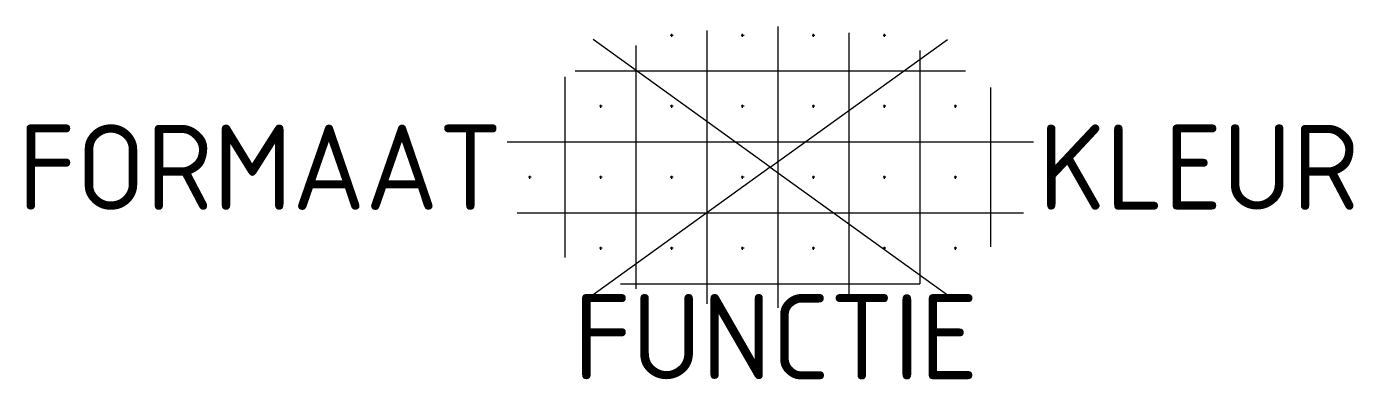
# Model space of a CAD drawing. Extents: x -15.7 to 12.3, y -4.5 to 3.
import ezdxf
from ezdxf.enums import TextEntityAlignment as Align

# ---------------------------------------------------------------- set-up
doc = ezdxf.new("R2010")
doc.units = 0
doc.styles.add('NLCS-ISO', font='NLCS-ISO.ttf')

msp = doc.modelspace()

# ---------------------------------------------------------------- linework, layer by layer
for p, q in [((-2.085, 2.756), (-2.085, 2.815)), ((-0.585, 2.756), (-0.585, 2.815)), ((0.915, 2.756), (0.915, 2.815)), ((2.415, 2.756), (2.415, 2.815)), ((-2.056, 2.786), (-2.114, 2.786)), ((-0.556, 2.786), (-0.614, 2.786)), ((0.944, 2.786), (0.886, 2.786)), ((2.444, 2.786), (2.386, 2.786)), ((-3.556, 1.286), (-3.614, 1.286)), ((-3.585, 1.256), (-3.585, 1.315)), ((-2.056, 1.286), (-2.114, 1.286)), ((-2.085, 1.256), (-2.085, 1.315)), ((-0.556, 1.286), (-0.614, 1.286)), ((-0.585, 1.256), (-0.585, 1.315)), ((0.944, 1.286), (0.886, 1.286)), ((0.915, 1.256), (0.915, 1.315)), ((2.444, 1.286), (2.386, 1.286)), ((2.415, 1.256), (2.415, 1.315)), ((3.944, 1.286), (3.886, 1.286)), ((3.915, 1.256), (3.915, 1.315)), ((-5.056, -0.214), (-5.114, -0.214)), ((-5.085, -0.244), (-5.085, -0.185)), ((-3.556, -0.214), (-3.614, -0.214)), ((-3.585, -0.244), (-3.585, -0.185)), ((-2.056, -0.214), (-2.114, -0.214)), ((-2.085, -0.244), (-2.085, -0.185)), ((-0.556, -0.214), (-0.614, -0.214)), ((-0.585, -0.244), (-0.585, -0.185)), ((0.944, -0.214), (0.886, -0.214)), ((0.915, -0.244), (0.915, -0.185)), ((2.444, -0.214), (2.386, -0.214)), ((2.415, -0.244), (2.415, -0.185)), ((3.944, -0.214), (3.886, -0.214)), ((3.915, -0.244), (3.915, -0.185)), ((-3.556, -1.714), (-3.614, -1.714)), ((-3.585, -1.744), (-3.585, -1.685)), ((-2.056, -1.714), (-2.114, -1.714)), ((-2.085, -1.744), (-2.085, -1.685)), ((-0.556, -1.714), (-0.614, -1.714)), ((-0.585, -1.744), (-0.585, -1.685)), ((0.944, -1.714), (0.886, -1.714)), ((0.915, -1.744), (0.915, -1.685)), ((2.444, -1.714), (2.386, -1.714)), ((2.415, -1.744), (2.415, -1.685)), ((3.944, -1.714), (3.886, -1.714)), ((3.915, -1.744), (3.915, -1.685))]:
    msp.add_line(p, q)
at = {"ltscale": 0.1}
for p, q in [((-1.335, -2.889), (-1.335, 2.889)), ((0.165, -2.972), (0.165, 2.972)), ((1.665, -2.841), (1.665, 2.841)), ((0, 0), (-3.745, 2.696)), ((-2.835, -2.573), (-2.835, 2.573)), ((0, 0), (3.745, 2.696)), ((3.165, -2.464), (3.165, 2.464)), ((-4.124, 2.036), (4.124, 2.036)), ((-4.335, -1.911), (-4.335, 1.911)), ((4.665, -1.682), (4.665, 1.682)), ((-5.566, 0.536), (5.566, 0.536)), ((0, 0), (-3.771, -2.715)), ((0, 0), (3.771, -2.715)), ((-5.352, -0.964), (5.352, -0.964)), ((-3.164, -2.464), (3.164, -2.464))]:
    msp.add_line(p, q, dxfattribs=at)

# ---------------------------------------------------------------- texts
at = {"style": 'NLCS-ISO'}
msp.add_attdef('FORMAAT', text='30x30', height=1.8, dxfattribs=at).set_placement((-5.666, 0), align=Align.MIDDLE_RIGHT)
msp.add_attdef('KLEUR', text='G', height=1.8, dxfattribs=at).set_placement((5.666, 0), align=Align.MIDDLE_LEFT)
at = {"style": 'NLCS-ISO', "flags": 1}
msp.add_attdef('FUNCTIE', text='', height=1.8, dxfattribs=at).set_placement((0.116, -3.585), align=Align.MIDDLE_CENTER)

doc.saveas('drawing.dxf')
